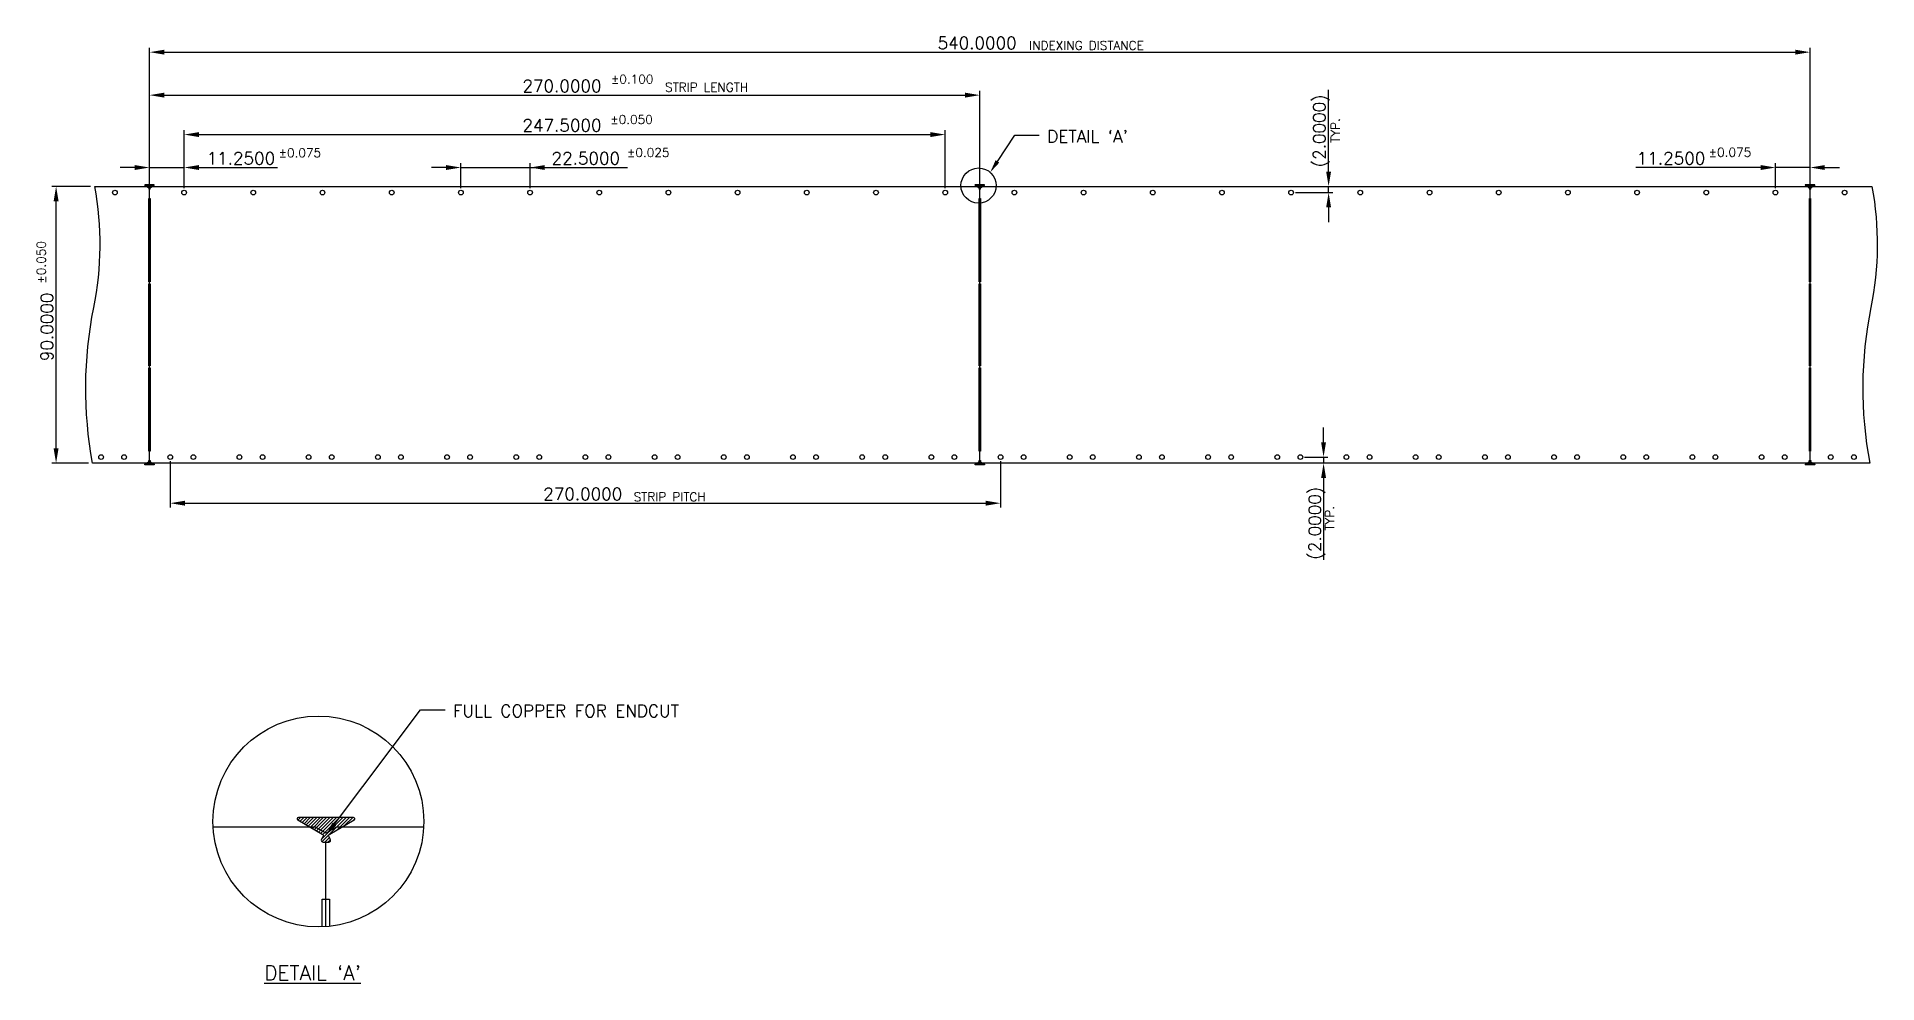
# Model space of a CAD drawing. Extents: x 649 to 1247, y 104 to 412.
import ezdxf
from ezdxf.lldxf.tags import DXFTag

# ---------------------------------------------------------------- set-up
doc = ezdxf.new("R2010")
doc.units = 0
doc.header["$MEASUREMENT"] = 0
for name, color, linetype in [('DIM', 7, 'Continuous'), ('ENDCUT', 8, 'Continuous'), ('LF-LINE', 1, 'Continuous'), ('PKG-OUT', 3, 'HIDDEN')]:
    doc.layers.add(name, color=color, linetype=linetype)
doc.styles.add('SIMPLEX', font='SIMPLEX.shx', dxfattribs={"height": 3.5})
doc.styles.get("Standard").update_dxf_attribs({"font": 'SIMPLEX.shx', "height": 4})
tags = doc.linetypes.add('HIDDEN', pattern=[0.375, 0.25, -0.125]).pattern_tags.tags
tags[6:7] = [DXFTag(74, 4), DXFTag(75, 0), DXFTag(340, '0'), DXFTag(46, 1.0), DXFTag(50, 0.0), DXFTag(44, 0.0), DXFTag(45, 0.0)]
tags[4:5] = [DXFTag(74, 4), DXFTag(75, 0), DXFTag(340, '0'), DXFTag(46, 1.0), DXFTag(50, 0.0), DXFTag(44, 0.0), DXFTag(45, 0.0)]

msp = doc.modelspace()

# ---------------------------------------------------------------- hatches: boundary and pattern name
at = {"layer": 'ENDCUT', "ltscale": 6}
h = msp.add_hatch(dxfattribs=at)
h.set_pattern_fill('ANSI31', color=256)
h.set_pattern_definition([(45, (-784.88436, 217.85225), (-0.088388348, 0.088388348), [])])
h.paths.add_polyline_path([(955.51, 273.32, -0.445944), (955.48, 273.46), (955.54, 273.6, 0.613622), (955.46, 273.76), (955.31, 273.76), (955.15, 273.76, 0.613622), (955.07, 273.6), (955.14, 273.46, -0.445944), (955.11, 273.32), (953.78, 272.55, 0.767327), (953.81, 272.42), (956.8, 272.42, 0.767327), (956.84, 272.55)])
h.paths.add_polyline_path([(685.51, 273.32, -0.445944), (685.48, 273.46), (685.54, 273.6, 0.613622), (685.46, 273.76), (685.31, 273.76), (685.15, 273.76, 0.613622), (685.07, 273.6), (685.14, 273.46, -0.445944), (685.11, 273.32), (683.78, 272.55, 0.767327), (683.81, 272.42), (686.8, 272.42, 0.767327), (686.84, 272.55)])
h.paths.add_polyline_path([(686.84, 363.29, 0.767327), (686.8, 363.42), (683.81, 363.42, 0.767327), (683.78, 363.29), (685.11, 362.52, -0.445944), (685.14, 362.38), (685.07, 362.24, 0.613622), (685.15, 362.08), (685.31, 362.08), (685.46, 362.08, 0.613622), (685.54, 362.24), (685.48, 362.38, -0.445944), (685.51, 362.52)])
h.paths.add_polyline_path([(956.84, 363.29, 0.767327), (956.8, 363.42), (953.81, 363.42, 0.767327), (953.78, 363.29), (955.11, 362.52, -0.445944), (955.14, 362.38), (955.07, 362.24, 0.613622), (955.15, 362.08), (955.31, 362.08), (955.46, 362.08, 0.613622), (955.54, 362.24), (955.48, 362.38, -0.445944), (955.51, 362.52)])
h.paths.add_polyline_path([(1226.84, 363.29, 0.767327), (1226.8, 363.42), (1223.81, 363.42, 0.767327), (1223.78, 363.29), (1225.11, 362.52, -0.445944), (1225.14, 362.38), (1225.07, 362.24, 0.613622), (1225.15, 362.08), (1225.31, 362.08), (1225.46, 362.08, 0.613622), (1225.54, 362.24), (1225.48, 362.38, -0.445944), (1225.51, 362.52)])
h.paths.add_polyline_path([(1225.51, 273.32, -0.445944), (1225.48, 273.46), (1225.54, 273.6, 0.613622), (1225.46, 273.76), (1225.31, 273.76), (1225.15, 273.76, 0.613622), (1225.07, 273.6), (1225.14, 273.46, -0.445944), (1225.11, 273.32), (1223.78, 272.55, 0.767327), (1223.81, 272.42), (1226.8, 272.42, 0.767327), (1226.84, 272.55)])
h = msp.add_hatch(dxfattribs=at)
h.set_pattern_fill('ANSI31', color=256, scale=6)
h.set_pattern_definition([(45, (-10136.4008, 2937.5475), (-0.530330086, 0.530330086), [])])
h.paths.add_polyline_path([(751.85, 156.87, 0.767327), (751.64, 157.66), (733.72, 157.66, 0.767327), (733.51, 156.87), (741.47, 152.28, -0.445944), (741.65, 151.4), (741.27, 150.58, 0.613622), (741.76, 149.63), (742.68, 149.63), (743.6, 149.63, 0.613622), (744.09, 150.58), (743.71, 151.4, -0.445944), (743.9, 152.28)])

# ---------------------------------------------------------------- linework, layer by layer
at = {"layer": 'DIM', "linetype": 'Continuous', "ltscale": 6}
for p, q in [((685.31, 363.48), (685.31, 407.99)), ((1225.31, 363.48), (1225.31, 407.99)), ((690.11, 406.59), (1220.51, 406.59)), ((690.11, 392.61), (950.51, 392.61)), ((955.31, 363.48), (955.31, 394.01)), ((1068.75, 367.72), (1068.75, 394.33)), ((696.56, 362.32), (696.56, 381.19)), ((701.36, 379.79), (939.26, 379.79)), ((944.06, 362.32), (944.06, 381.19)), ((680.51, 369.07), (675.71, 369.07)), ((685.31, 369.07), (696.56, 369.07)), ((701.36, 369.07), (726.95, 369.07)), ((786.56, 362.32), (786.56, 370.47)), ((786.56, 369.07), (809.06, 369.07)), ((809.06, 362.32), (809.06, 370.47)), ((809.06, 369.07), (840.8, 369.07)), ((1209.26, 369.07), (1168.62, 369.07)), ((1214.06, 362.32), (1214.06, 370.47)), ((1225.31, 369.07), (1214.06, 369.07)), ((1230.11, 369.07), (1234.91, 369.07)), ((666.15, 362.92), (653.53, 362.92)), ((1057.96, 360.92), (1070.15, 360.92)), ((1068.75, 360.92), (1068.75, 362.92)), ((654.93, 277.72), (654.93, 358.12)), ((1068.75, 356.12), (1068.75, 351.32)), ((1067.11, 279.72), (1067.11, 284.52)), ((665.42, 272.92), (653.53, 272.92)), ((692.06, 273.52), (692.06, 258.5)), ((962.06, 273.52), (962.06, 258.5)), ((1060.96, 274.92), (1068.51, 274.92)), ((1067.11, 274.92), (1067.11, 272.92)), ((1067.11, 268.12), (1067.11, 241.51)), ((696.86, 259.9), (957.26, 259.9))]:
    msp.add_line(p, q, dxfattribs=at)
at = {"layer": 'DIM'}
for p, q in [((961.05, 371.06), (966.67, 379.6)), ((745.43, 155.51), (773.41, 192.74))]:
    msp.add_line(p, q, dxfattribs=at)
at = {"layer": 'DIM', "ltscale": 6}
for p, q in [((966.67, 379.6), (974.67, 379.6)), ((781.76, 369.07), (776.96, 369.07)), ((773.41, 192.74), (781.41, 192.74))]:
    msp.add_line(p, q, dxfattribs=at)
for points in [[(690.11, 407.39), (690.11, 405.79), (685.31, 406.59)], [(1220.51, 407.39), (1220.51, 405.79), (1225.31, 406.59)], [(690.11, 393.41), (690.11, 391.81), (685.31, 392.61)], [(950.51, 393.41), (950.51, 391.81), (955.31, 392.61)], [(701.36, 380.59), (701.36, 378.99), (696.56, 379.79)], [(939.26, 380.59), (939.26, 378.99), (944.06, 379.79)], [(680.51, 369.87), (680.51, 368.27), (685.31, 369.07)], [(701.36, 369.87), (701.36, 368.27), (696.56, 369.07)], [(781.76, 369.87), (781.76, 368.27), (786.56, 369.07)], [(813.86, 369.87), (813.86, 368.27), (809.06, 369.07)], [(1067.95, 367.72), (1069.55, 367.72), (1068.75, 362.92)], [(1209.26, 369.87), (1209.26, 368.27), (1214.06, 369.07)], [(1230.11, 369.87), (1230.11, 368.27), (1225.31, 369.07)], [(654.13, 358.12), (655.73, 358.12), (654.93, 362.92)], [(1067.95, 356.12), (1069.55, 356.12), (1068.75, 360.92)], [(654.13, 277.72), (655.73, 277.72), (654.93, 272.92)], [(1066.31, 279.72), (1067.91, 279.72), (1067.11, 274.92)], [(1066.31, 268.12), (1067.91, 268.12), (1067.11, 272.92)], [(696.86, 260.7), (696.86, 259.1), (692.06, 259.9)], [(957.26, 260.7), (957.26, 259.1), (962.06, 259.9)]]:
    msp.add_solid(points, dxfattribs=at)
at = {"layer": 'DIM'}
for points in [[(960.45, 371.45), (961.65, 370.67), (958.69, 367.48)], [(746.06, 155.03), (742.54, 151.67), (744.79, 155.99)]]:
    msp.add_solid(points, dxfattribs=at)
at = {"layer": 'ENDCUT'}
for p, q in [((685.31, 273.76), (685.31, 362.08)), ((955.31, 273.76), (955.31, 362.08)), ((1225.31, 273.76), (1225.31, 362.08)), ((742.68, 122.19), (742.68, 149.63))]:
    msp.add_line(p, q, dxfattribs=at)
for points in [[(685.51, 362.52), (686.84, 363.29, 0.767327), (686.8, 363.42), (683.81, 363.42, 0.767327), (683.78, 363.29), (685.11, 362.52, -0.445944), (685.14, 362.38), (685.07, 362.24, 0.613622), (685.15, 362.08), (685.31, 362.08), (685.46, 362.08, 0.613622), (685.54, 362.24), (685.48, 362.38, -0.445944)], [(955.51, 362.52), (956.84, 363.29, 0.767327), (956.8, 363.42), (953.81, 363.42, 0.767327), (953.78, 363.29), (955.11, 362.52, -0.445944), (955.14, 362.38), (955.07, 362.24, 0.613622), (955.15, 362.08), (955.31, 362.08), (955.46, 362.08, 0.613622), (955.54, 362.24), (955.48, 362.38, -0.445944)], [(1225.51, 362.52), (1226.84, 363.29, 0.767327), (1226.8, 363.42), (1223.81, 363.42, 0.767327), (1223.78, 363.29), (1225.11, 362.52, -0.445944), (1225.14, 362.38), (1225.07, 362.24, 0.613622), (1225.15, 362.08), (1225.31, 362.08), (1225.46, 362.08, 0.613622), (1225.54, 362.24), (1225.48, 362.38, -0.445944)], [(685.51, 273.32), (686.84, 272.55, -0.767327), (686.8, 272.42), (683.81, 272.42, -0.767327), (683.78, 272.55), (685.11, 273.32, 0.445944), (685.14, 273.46), (685.07, 273.6, -0.613622), (685.15, 273.76), (685.31, 273.76), (685.46, 273.76, -0.613622), (685.54, 273.6), (685.48, 273.46, 0.445944)], [(955.51, 273.32), (956.84, 272.55, -0.767327), (956.8, 272.42), (953.81, 272.42, -0.767327), (953.78, 272.55), (955.11, 273.32, 0.445944), (955.14, 273.46), (955.07, 273.6, -0.613622), (955.15, 273.76), (955.31, 273.76), (955.46, 273.76, -0.613622), (955.54, 273.6), (955.48, 273.46, 0.445944)], [(1225.51, 273.32), (1226.84, 272.55, -0.767327), (1226.8, 272.42), (1223.81, 272.42, -0.767327), (1223.78, 272.55), (1225.11, 273.32, 0.445944), (1225.14, 273.46), (1225.07, 273.6, -0.613622), (1225.15, 273.76), (1225.31, 273.76), (1225.46, 273.76, -0.613622), (1225.54, 273.6), (1225.48, 273.46, 0.445944)], [(743.9, 152.28), (751.85, 156.87, 0.767327), (751.64, 157.66), (733.72, 157.66, 0.767327), (733.51, 156.87), (741.47, 152.28, -0.445944), (741.65, 151.4), (741.27, 150.58, 0.613622), (741.76, 149.63), (742.68, 149.63), (743.6, 149.63, 0.613622), (744.09, 150.58), (743.71, 151.4, -0.445944)]]:
    msp.add_lwpolyline(points, format="xyb", close=True, dxfattribs=at)
at = {"layer": 'LF-LINE'}
for points in [[(1224.42, 272.92), (956.2, 272.92), (955.9, 272.92), (955.36, 273.23, 0.267949), (955.26, 273.23), (954.72, 272.92), (954.42, 272.92), (686.2, 272.92), (685.9, 272.92), (685.36, 273.23, 0.267949), (685.26, 273.23), (684.72, 272.92), (684.42, 272.92), (666.82, 272.92, -0.096168), (667.19, 323.5, 0.095135), (667.55, 362.92), (684.42, 362.92), (684.72, 362.92), (685.26, 362.61, 0.267949), (685.36, 362.61), (685.9, 362.92), (686.2, 362.92), (954.42, 362.92)], [(954.42, 362.92), (954.72, 362.92), (955.26, 362.61, 0.267949), (955.36, 362.61), (955.9, 362.92), (956.2, 362.92), (1224.42, 362.92), (1224.72, 362.92), (1225.26, 362.61, 0.267949), (1225.36, 362.61), (1225.9, 362.92), (1226.2, 362.92), (1245.45, 362.92, -0.095135), (1245.08, 323.5, 0.096168), (1244.72, 272.92), (1226.2, 272.92), (1225.9, 272.92), (1225.36, 273.23, 0.267949), (1225.26, 273.23), (1224.72, 272.92), (1224.42, 272.92)], [(737.35, 154.66), (739.15, 154.66), (742.38, 152.79, 0.267949), (742.98, 152.79), (746.21, 154.66), (748.01, 154.66), (774.47, 154.66)]]:
    msp.add_lwpolyline(points, format="xyb", dxfattribs=at)
for points in [[(685.11, 331.87), (685.11, 358.99), (685.31, 358.99), (685.51, 358.99), (685.51, 331.87), (685.31, 331.87)], [(955.11, 331.87), (955.11, 358.99), (955.31, 358.99), (955.51, 358.99), (955.51, 331.87), (955.31, 331.87)], [(1225.11, 331.87), (1225.11, 358.99), (1225.31, 358.99), (1225.51, 358.99), (1225.51, 331.87), (1225.31, 331.87)], [(685.11, 304.57), (685.11, 331.27), (685.31, 331.27), (685.51, 331.27), (685.51, 304.57), (685.31, 304.57)], [(955.11, 304.57), (955.11, 331.27), (955.31, 331.27), (955.51, 331.27), (955.51, 304.57), (955.31, 304.57)], [(1225.11, 304.57), (1225.11, 331.27), (1225.31, 331.27), (1225.51, 331.27), (1225.51, 304.57), (1225.31, 304.57)], [(685.11, 276.84), (685.11, 303.97), (685.31, 303.97), (685.51, 303.97), (685.51, 276.84), (685.31, 276.84)], [(955.11, 276.84), (955.11, 303.97), (955.31, 303.97), (955.51, 303.97), (955.51, 276.84), (955.31, 276.84)], [(1225.11, 276.84), (1225.11, 303.97), (1225.31, 303.97), (1225.51, 303.97), (1225.51, 276.84), (1225.31, 276.84)]]:
    msp.add_lwpolyline(points, close=True, dxfattribs=at)
for points in [[(705.98, 154.66), (737.35, 154.66)], [(741.48, 122.13), (741.48, 131.11), (742.68, 131.11), (743.88, 131.11), (743.88, 122.3)]]:
    msp.add_lwpolyline(points, dxfattribs=at)
for centre in [(674.06, 360.92), (696.56, 360.92), (719.06, 360.92), (741.56, 360.92), (764.06, 360.92), (786.56, 360.92), (809.06, 360.92), (831.56, 360.92), (854.06, 360.92), (876.56, 360.92), (899.06, 360.92), (921.56, 360.92), (944.06, 360.92), (966.56, 360.92), (989.06, 360.92), (1011.56, 360.92), (1034.06, 360.92), (1056.56, 360.92), (1079.06, 360.92), (1101.56, 360.92), (1124.06, 360.92), (1146.56, 360.92), (1169.06, 360.92), (1191.56, 360.92), (1214.06, 360.92), (1236.56, 360.92), (669.56, 274.92), (677.06, 274.92), (692.06, 274.92), (699.56, 274.92), (714.56, 274.92), (722.06, 274.92), (737.06, 274.92), (744.56, 274.92), (759.56, 274.92), (767.06, 274.92), (782.06, 274.92), (789.56, 274.92), (804.56, 274.92), (812.06, 274.92), (827.06, 274.92), (834.56, 274.92), (849.56, 274.92), (857.06, 274.92), (872.06, 274.92), (879.56, 274.92), (894.56, 274.92), (902.06, 274.92), (917.06, 274.92), (924.56, 274.92), (939.56, 274.92), (947.06, 274.92), (962.06, 274.92), (969.56, 274.92), (984.56, 274.92), (992.06, 274.92), (1007.06, 274.92), (1014.56, 274.92), (1029.56, 274.92), (1037.06, 274.92), (1052.06, 274.92), (1059.56, 274.92), (1074.56, 274.92), (1082.06, 274.92), (1097.06, 274.92), (1104.56, 274.92), (1119.56, 274.92), (1127.06, 274.92), (1142.06, 274.92), (1149.56, 274.92), (1164.56, 274.92), (1172.06, 274.92), (1187.06, 274.92), (1194.56, 274.92), (1209.56, 274.92), (1217.06, 274.92), (1232.06, 274.92), (1239.56, 274.92)]:
    msp.add_circle(centre, 0.762, dxfattribs=at)
at = {"layer": 'PKG-OUT', "ltscale": 5}
msp.add_circle((954.9, 363.21), 5.71, dxfattribs=at)
at = {"layer": 'PKG-OUT', "ltscale": 30}
msp.add_circle((740.23, 156.39), 34.29, dxfattribs=at)

# ---------------------------------------------------------------- texts
at = {"layer": 'DIM'}
for s, p in [('540.0000', (941.59, 407.59)), ('270.0000', (806.59, 393.61)), ('247.5000', (806.59, 380.79)), ('11.2500', (703.88, 370.07)), ('22.5000', (816.05, 370.07)), ('11.2500', (1168.97, 370.07)), ('270.0000', (813.34, 260.9))]:
    msp.add_text(s, height=4, dxfattribs=at).set_placement(p)
at = {"layer": 'DIM', "style": 'SIMPLEX'}
for s, height, p in [('INDEXING DISTANCE', 2.88, (971.36, 407.33)), ('±0.100', 2.88, (835.35, 396.37)), ('STRIP LENGTH', 2.88, (852.96, 393.74)), ('±0.050', 2.88, (835.15, 383.25)), ("DETAIL `A'", 4, (977.23, 377.21)), ('±0.075', 2.88, (727.28, 372.42)), ('±0.025', 2.88, (840.57, 372.51)), ('±0.075', 2.88, (1192.37, 372.59)), ('STRIP PITCH', 2.88, (842.75, 260.52)), ('FULL COPPER FOR ENDCUT', 4, (783.97, 190.36))]:
    msp.add_text(s, height=height, dxfattribs=at).set_placement(p)
at = {"layer": 'DIM'}
for s, p in [('(2.0000)', (1067.73, 369.17)), ('90.0000', (653.93, 306.11)), ('(2.0000)', (1066.27, 241.58))]:
    msp.add_text(s, height=4, rotation=90, dxfattribs=at).set_placement(p)
at = {"layer": 'DIM', "style": 'SIMPLEX'}
for s, p in [('TYP.', (1072.36, 377.11)), ('±0.050', (651.54, 331.34)), ('TYP.', (1070.52, 250.97))]:
    msp.add_text(s, height=2.88, rotation=90, dxfattribs=at).set_placement(p)
at = {"layer": 'LF-LINE', "insert": (738.33, 107.15), "char_height": 4.8, "attachment_point": 5, "style": 'SIMPLEX'}
msp.add_mtext("{\\LDETAIL `A'}", dxfattribs=at)

doc.saveas('drawing.dxf')
